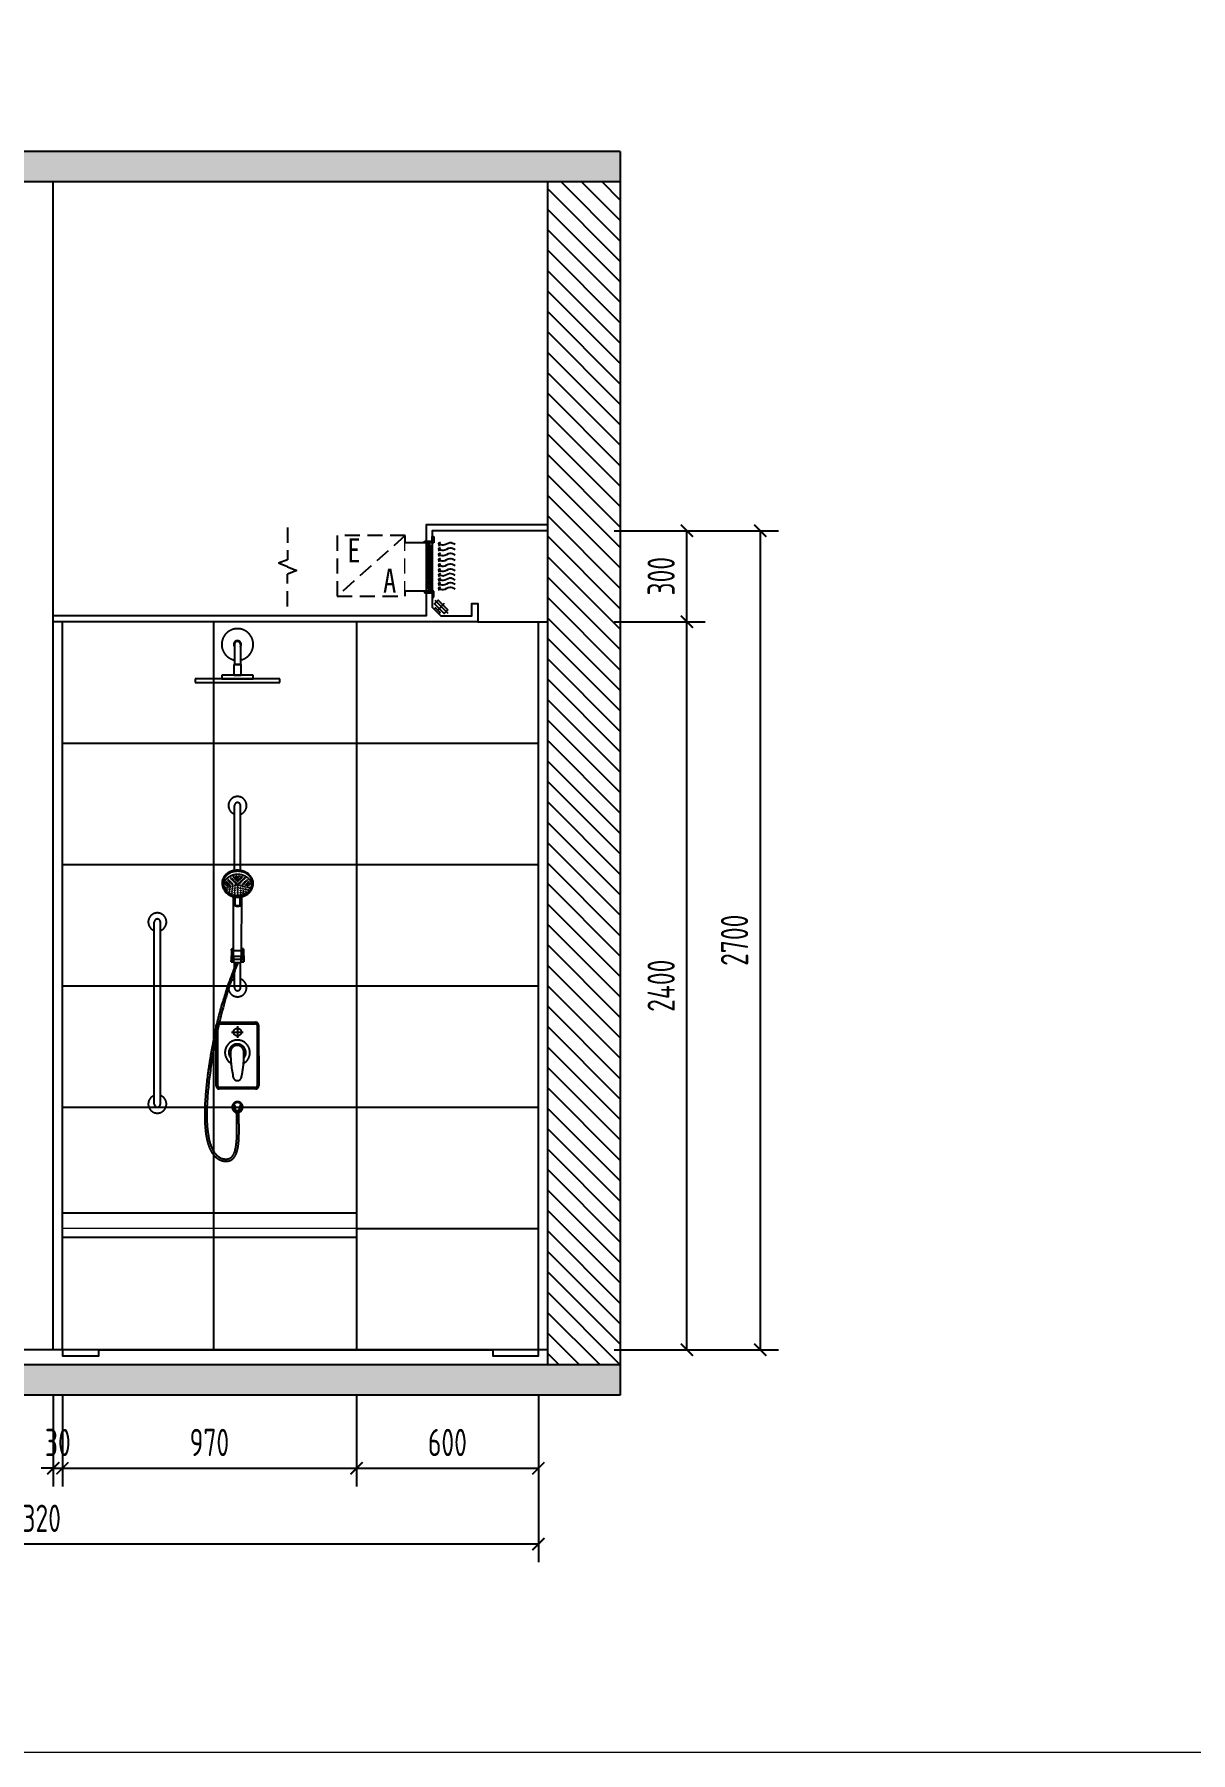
# Model space of a CAD drawing. Header units: millimetres. Extents: x 84706 to 155398, y -6776 to 36429.
# Drawn here: x 132678 to 136492, y 15071 to 20736 of the extents above; entities that cross this region are included whole.
import ezdxf

# ---------------------------------------------------------------- set-up
doc = ezdxf.new("R2010")
doc.units = ezdxf.units.MM
doc.set_wipeout_variables(frame=1)
doc.linetypes.add('DASH', pattern=[8.89, 6.35, -2.54])
doc.linetypes.add('DASHED2', pattern=[0.375, 0.25, -0.125])
doc.layers.get('Defpoints').update_dxf_attribs({"color": 250})
for name, color, linetype in [('DOOR', 60, 'Continuous'), ('DT', 2, 'Continuous'), ('EE1-【立面造型线（近看）】Elevation modelling line', 144, 'Continuous'), ('EE5-【立面楼板、墙体】Eloorslab_wall', 150, 'Continuous'), ('EE7-【立面填充】Hatch', 250, 'Continuous'), ('EE8-【立面完成线】Finish', 20, 'Continuous'), ('EL', 3, 'Continuous'), ('EL-立面造型', 30, 'Continuous'), ('FUR', 8, 'Continuous')]:
    doc.layers.add(name, color=color, linetype=linetype)
doc.layers.add('FC-Material【地坪分割线】', color=138, linetype='Continuous', lineweight=0)
doc.layers.add('RC-Modelling【天花造型】', color=30, linetype='Continuous', lineweight=0)
doc.styles.add('MT-DIM', font='ARCHS.SHX', dxfattribs={"width": 0.8})
doc.styles.add('XZC', font='SIMPLEX.SHX', dxfattribs={"width": 0.7, "bigfont": 'hztxt.shx'})
doc.styles.add('尺寸标注', font='ARCHS.SHX', dxfattribs={"width": 0.8})
doc.linetypes.add('LED_LINE', pattern='A,12.7,-5.08,["LED",XZC,S=2.54,R=0,X=-2.54,Y=-1.27],-6.35', length=24.13)
doc.dimstyles.new('海龙1：25', dxfattribs={"dimscale": 25, "dimtxt": 2.25, "dimasz": 1, "dimexe": 1.5, "dimexo": 1, "dimgap": 1, "dimtad": 1, "dimdec": 0, "dimrnd": 5, "dimdsep": 46, "dimtxsty": '尺寸标注', "dimblk": 'ARCHTICK', "dimblk1": 'ARCHTICK', "dimblk2": 'ARCHTICK', "dimcen": 1, "dimclrd": 44, "dimclre": 44, "dimclrt": 2, "dimadec": 0, "dimazin": 0, "dimtfac": 1, "dimtdec": 0, "dimtix": 1, "dimtmove": 2, "dimatfit": 3, "dimldrblk": 'hl_arrow2', "dimfxl": 0, "dimarcsym": 0})

# ---------------------------------------------------------------- blocks, each defined once
blk = doc.blocks.new('xzcsfdfg')
at = {"layer": 'EL-立面造型', "color": 1, "linetype": 'DASH', "ltscale": 150}
for p, q in [((106578, -22149.2, 0), (106578, -22215.2, 0)), ((106598, -22149.2, 0), (106598, -22215.2, 0)), ((106578, -22215.2, 0), (106598, -22215.2, 0)), ((106574.8, -23159.5, 0), (106575.3, -22980.7, 0)), ((106579.3, -22981.5, 0), (106579.3, -23010.4, 0)), ((106580.6, -23010, 0), (106580.6, -22981.7, 0)), ((106596.5, -23010, 0), (106596.5, -22981.7, 0)), ((106597.8, -22981.5, 0), (106597.8, -23010.4, 0)), ((106601.7, -23159.5, 0), (106602.1, -22980.7, 0)), ((106579.3, -23010.4, 0), (106580.6, -23010, 0)), ((106580.6, -23010, 0), (106596.5, -23010, 0)), ((106596.5, -23010, 0), (106597.8, -23010.4, 0)), ((106568.2, -23153.4, 0), (106566.9, -23195.1, 0)), ((106602.4, -23159.5, 0), (106574.1, -23159.5, 0)), ((106574.8, -23195.1, 0), (106574.8, -23156.5, 0)), ((106576.3, -23198.3, 0), (106574.8, -23159.5, 0)), ((106600.1, -23198.3, 0), (106601.7, -23159.5, 0)), ((106601.7, -23195.1, 0), (106601.7, -23153.4, 0)), ((106608.2, -23153.4, 0), (106609.5, -23195.1, 0)), ((106601.7, -23177.3, 0), (106574.8, -23177.3, 0)), ((106600.7, -23187.8, 0), (106574.8, -23187.8, 0)), ((106574.8, -23195.1, 0), (106576.2, -23194.4, 0)), ((106600.1, -23198.3, 0), (106576.3, -23198.3, 0)), ((106601.7, -23195.1, 0), (106600.3, -23194.4, 0)), ((106568.6, -23427.1, 0), (106606.9, -23427.1, 0)), ((106587.8, -23407.9, 0), (106587.8, -23446.3, 0)), ((106583.2, -23695.6, 0), (106583.2, -23685.5, 0)), ((106583.2, -23695.6, 0), (106583.2, -23685.5, 0)), ((106583.2, -23685.5, 0), (106592.7, -23685.5, 0)), ((106583.2, -23687, 0), (106592.7, -23687, 0)), ((106583.2, -23689.7, 0), (106592.7, -23689.7, 0)), ((106583.2, -23694.1, 0), (106592.7, -23694.1, 0)), ((106583.2, -23695.6, 0), (106592.7, -23695.6, 0)), ((106592.7, -23695.6, 0), (106592.7, -23685.5, 0))]:
    blk.add_line(p, q, dxfattribs=at)
at = {"layer": 'EL-立面造型', "color": 136, "linetype": 'DASH', "ltscale": 150}
for p, q in [((106578.2, -22894.4, 0), (106578.2, -22680.5, 0)), ((106598.2, -22894.5, 0), (106598.2, -22680.5, 0)), ((106578.2, -23280.5, 0), (106578.2, -23198.3, 0)), ((106598.2, -23280.5, 0), (106598.2, -23198.3, 0))]:
    blk.add_line(p, q, dxfattribs=at)
at = {"layer": 'EL-立面造型', "color": 1, "linetype": 'DASH', "ltscale": 150, "elevation": 0}
for points in [[(106536, -22250.2), (106536, -22262.2), (106640, -22262.2), (106640, -22250.2)], [(106575.5, -22215.2), (106575.5, -22250.2), (106600.5, -22250.2), (106600.5, -22215.2)], [(106448, -22274.2), (106728, -22274.2), (106728, -22262.2), (106448, -22262.2)]]:
    blk.add_lwpolyline(points, close=True, dxfattribs=at)
for points in [[(106597.8, -23010.4, -0.149266), (106579.3, -23010.4, -1.010426)], [(106568.2, -23153.4, -0.114362), (106566.9, -23195.1, 2.977168)], [(106568.2, -23153.4, -0.206669), (106574.8, -23153.4, -4.64673)], [(106568.2, -23153.4, 0.30465), (106574.8, -23153.4, -2.707336)], [(106574.8, -23156.5, 0.082703), (106574.8, -23195.1, 0.112458)], [(106608.2, -23153.4, 0.211403), (106601.7, -23153.4, 4.64673)], [(106608.2, -23153.4, -0.311627), (106601.7, -23153.4, 2.707336)], [(106601.7, -23156.5, -0.088931), (106601.7, -23192, -0.112458)], [(106608.2, -23153.4, 0.114358), (106609.5, -23195.1, -2.977168)], [(106566.9, -23195.1, 0.173805), (106574.8, -23195.1, 4.64673)], [(106609.5, -23195.1, -0.176042), (106601.7, -23195.1, -4.64673)], [(106565.1, -23492.9, 0.05159), (106574.3, -23576.9, 1)], [(106609, -23492.9, -0.064853), (106600.9, -23576.9, -1)], [(106600.9, -23576.9, -0.771621), (106574.3, -23576.9, 71.720827)], [(106578, -23665.8, -0.05923), (106580.4, -23672, -0.075583)], [(106597.9, -23665.8, 0.05923), (106595.5, -23672, 0.075583)]]:
    blk.add_lwpolyline(points, format="xyb", dxfattribs=at)
for points in [[(106527.9, -23394.6), (106647.9, -23394.6, -0.414214), (106657.9, -23404.6), (106658, -23604.6, -0.414214), (106648, -23614.6), (106528, -23614.6, -0.414214), (106518, -23604.6), (106517.9, -23404.6, -0.414214)], [(106527.9, -23399.6), (106647.9, -23399.6, -0.414214), (106652.9, -23404.6), (106653, -23604.6, -0.414214), (106648, -23609.6), (106528, -23609.6, -0.414214), (106523, -23604.6), (106522.9, -23404.6, -0.414214)]]:
    blk.add_lwpolyline(points, format="xyb", close=True, dxfattribs=at)
for points in [[(106583.2, -23685.5), (106581.9, -23683.6), (106580.4, -23672)], [(106592.7, -23685.5), (106594, -23683.6), (106595.5, -23672)]]:
    blk.add_lwpolyline(points, dxfattribs=at)
at = {"layer": 'EL-立面造型', "color": 1, "linetype": 'DASH', "ltscale": 150}
blk.add_circle((106587.8, -23427.1, 0), 12.8, dxfattribs=at)
for centre, radius, start, end in [((106588, -22149.2, 0), 52, 281.0875, 258.9125), ((106588, -22149.2, 0), 12.5, 323.1301, 216.8699), ((106588, -22149.2, 0), 10, 0, 180), ((106587.9, -23494.6, 0), 41.2, 299.2842, 239.5192), ((106587.5, -23494.6, 0), 28.3, 319.7265, 219.8727), ((106587.1, -23492.9, 0), 21.9, 0, 180.8171), ((106588, -23674.2, 0), 17.7, 285.552, 254.448), ((106588, -23674.2, 0), 14.8, 42.9425, 251.2569), ((106588, -23674.2, 0), 14.8, 288.7431, 42.9425)]:
    blk.add_arc(centre, radius, start, end, dxfattribs=at)
at = {"layer": 'EL-立面造型', "color": 136, "linetype": 'DASH', "ltscale": 150}
for centre, radius, start, end in [((106588.2, -22680.5, 0), 30, 289.4712, 250.5288), ((106588.2, -22680.5, 0), 10, 0, 180), ((106588.2, -23280.5, 0), 30, 109.4712, 70.5288), ((106588.2, -23280.5, 0), 10, 180, 0)]:
    blk.add_arc(centre, radius, start, end, dxfattribs=at)
at = {"layer": 'EL-立面造型', "color": 1, "linetype": 'DASH', "ltscale": 150}
for centre, major_axis, ratio, start_param, end_param in [((106588.6, -22935.9, 0), (-51.5, 2.3), 0.81893, 2.937551, 6.566959), ((106588.7, -22939.6, 0), (-50.5, 0), 0.843609, 2.203369, 7.221709), ((106593.1, -22914.2, 0), (-1.62, 0), 0.71238, 1.570796326803561, 7.853981633983147), ((106593.1, -22937.6, 0), (-1.62, 0), 0.71238, 1.570796326829198, 7.853981634008784), ((106593.2, -22924.9, 0), (1.62, 0), 0.71238, 4.712389, 10.995574), ((106597.6, -22933, 0), (-1.62, 0), 0.71238, 1.570796326830114, 7.8539816340097), ((106597.8, -22920.3, 0), (1.62, 0), 0.71238, 4.712389, 10.995574), ((106602.2, -22928.5, 0), (-1.62, 0), 0.71238, 1.570796326804478, 7.853981633984064), ((106602.3, -22915.8, 0), (1.62, 0), 0.71238, 4.712389, 10.995574), ((106606.3, -22939.4, 0), (-1.62, 0), 0.71238, 1.570796326803561, 7.853981633983147), ((106606.7, -22923.9, 0), (-1.62, 0), 0.71238, 1.570796326803561, 7.853981633983147), ((106610.9, -22934.9, 0), (-1.62, 0), 0.71238, 1.570796326803561, 7.853981633983147), ((106611.3, -22919.4, 0), (-1.62, 0), 0.71238, 1.570796326804478, 7.853981633984064), ((106615.4, -22930.3, 0), (-1.62, 0), 0.71238, 1.570796326803561, 7.853981633983147), ((106616.1, -22942, 0), (1.62, 0), 0.71238, 4.712389, 10.995574), ((106620, -22925.8, 0), (-1.62, 0), 0.71238, 1.570796326803561, 7.853981633983147), ((106620.6, -22937.4, 0), (1.62, 0), 0.71238, 4.712389, 10.995574), ((106625.2, -22932.9, 0), (1.62, 0), 0.71238, 4.712389, 10.995574), ((106628.1, -22939.5, 0), (1.62, 0), 0.71238, 4.712389, 10.995574), ((106588.7, -22939.6, 0), (50.5, 0), 0.843609, 4.080116, 5.344962), ((106597.3, -22952.2, 0), (1.62, 0), 0.71238, 4.712389, 10.995574), ((106597.3, -22944, 0), (1.62, 0), 0.71238, 4.712389, 10.995574), ((106598.9, -22971.9, 0), (1.62, 0), 0.71238, 4.712389, 10.995574), ((106599, -22966.9, 0), (1.62, 0), 0.71238, 4.712389, 10.995574), ((106599.1, -22960.6, 0), (1.62, 0), 0.71238, 4.712389, 10.995574), ((106605.3, -22946, 0), (-1.62, 0), 0.71238, 1.570796326830114, 7.8539816340097), ((106606, -22954.3, 0), (1.62, 0), 0.71238, 4.712389, 10.995574), ((106607.9, -22962.7, 0), (1.62, 0), 0.71238, 4.712389, 10.995574), ((106607.8, -22969.1, 0), (1.62, 0), 0.71238, 4.712389, 10.995574), ((106612.9, -22947.8, 0), (-1.62, 0), 0.71238, 1.570796326829198, 7.853981634008784), ((106614.8, -22956.4, 0), (-1.62, 0), 0.71238, 1.570796326829198, 7.853981634008784), ((106616.6, -22964.9, 0), (-1.62, 0), 0.71238, 1.570796326829198, 7.853981634008784), ((106620.5, -22949.7, 0), (1.62, 0), 0.71238, 4.712389, 10.995574), ((106622.8, -22943.9, 0), (1.62, 0), 0.71238, 4.712389, 10.995574), ((106623.5, -22958.6, 0), (-1.62, 0), 0.71238, 1.570796326830114, 7.8539816340097), ((106628.1, -22951.6, 0), (1.62, 0), 0.71238, 4.712389, 10.995574)]:
    blk.add_ellipse(centre, major_axis=major_axis, ratio=ratio, start_param=start_param, end_param=end_param, dxfattribs=at)
blk.add_ellipse((106588.7, -22942.6, 0), major_axis=(45.2, 0), ratio=0.799932, dxfattribs=at)
at = {"layer": 'EL-立面造型', "color": 1, "linetype": 'DASH', "ltscale": 150, "extrusion": (0, 0, -1)}
for centre, major_axis, ratio, start_param, end_param in [((106549.2, -22939.5, 0), (-1.62, 0), 0.71238, 4.712389, 10.995574), ((106552.2, -22932.9, 0), (-1.62, 0), 0.71238, 4.712389, 10.995574), ((106556.8, -22937.4, 0), (-1.62, 0), 0.71238, 4.712389, 10.995574), ((106557.4, -22925.8, 0), (1.62, 0), 0.71238, 1.570796326803561, 7.853981633983147), ((106561.3, -22942, 0), (-1.62, 0), 0.71238, 4.712389, 10.995574), ((106562, -22930.3, 0), (1.62, 0), 0.71238, 1.570796326803561, 7.853981633983147), ((106566.1, -22919.4, 0), (1.62, 0), 0.71238, 1.570796326804478, 7.853981633984064), ((106566.5, -22934.9, 0), (1.62, 0), 0.71238, 1.570796326803561, 7.853981633983147), ((106570.7, -22923.9, 0), (1.62, 0), 0.71238, 1.570796326803561, 7.853981633983147), ((106571.1, -22939.4, 0), (1.62, 0), 0.71238, 1.570796326803561, 7.853981633983147), ((106575.1, -22915.8, 0), (-1.62, 0), 0.71238, 4.712389, 10.995574), ((106575.2, -22928.5, 0), (1.62, 0), 0.71238, 1.570796326804478, 7.853981633984064), ((106579.6, -22920.3, 0), (-1.62, 0), 0.71238, 4.712389, 10.995574), ((106579.8, -22933, 0), (1.62, 0), 0.71238, 1.570796326830114, 7.8539816340097), ((106584.2, -22924.9, 0), (-1.62, 0), 0.71238, 4.712389, 10.995574), ((106584.3, -22914.2, 0), (1.62, 0), 0.71238, 1.570796326803561, 7.853981633983147), ((106584.3, -22937.6, 0), (1.62, 0), 0.71238, 1.570796326829198, 7.853981634008784), ((106588.7, -22941.9, 0), (2.41, 0), 0.75793, 3.141593, 9.424778), ((106588.7, -22929.4, 0), (-1.62, 0), 0.71238, 4.712389, 10.995574), ((106588.8, -22918.7, 0), (1.62, 0), 0.71238, 1.570796326803561, 7.853981633983147), ((106549.3, -22951.6, 0), (-1.62, 0), 0.71238, 4.712389, 10.995574), ((106553.9, -22958.6, 0), (1.62, 0), 0.71238, 1.570796326830114, 7.8539816340097), ((106554.6, -22943.9, 0), (-1.62, 0), 0.71238, 4.712389, 10.995574), ((106556.9, -22949.7, 0), (-1.62, 0), 0.71238, 4.712389, 10.995574), ((106560.8, -22964.9, 0), (1.62, 0), 0.71238, 1.570796326829198, 7.853981634008784), ((106562.6, -22956.4, 0), (1.62, 0), 0.71238, 1.570796326829198, 7.853981634008784), ((106564.5, -22947.8, 0), (1.62, 0), 0.71238, 1.570796326829198, 7.853981634008784), ((106569.5, -22962.7, 0), (-1.62, 0), 0.71238, 4.712389, 10.995574), ((106569.6, -22969.1, 0), (-1.62, 0), 0.71238, 4.712389, 10.995574), ((106571.4, -22954.3, 0), (-1.62, 0), 0.71238, 4.712389, 10.995574), ((106572.1, -22946, 0), (1.62, 0), 0.71238, 1.570796326830114, 7.8539816340097), ((106578.3, -22960.6, 0), (-1.62, 0), 0.71238, 4.712389, 10.995574), ((106578.4, -22966.9, 0), (-1.62, 0), 0.71238, 4.712389, 10.995574), ((106578.5, -22971.9, 0), (-1.62, 0), 0.71238, 4.712389, 10.995574), ((106580.1, -22944, 0), (-1.62, 0), 0.71238, 4.712389, 10.995574), ((106580.1, -22952.2, 0), (-1.62, 0), 0.71238, 4.712389, 10.995574), ((106588.7, -22949.8, 0), (1.62, 0), 0.71238, 1.570796326803561, 7.853981633983147), ((106588.7, -22955.8, 0), (-1.62, 0), 0.71238, 4.712389, 10.995574), ((106588.7, -22961.8, 0), (-1.62, 0), 0.71238, 4.712389, 10.995574), ((106588.7, -22967.8, 0), (1.62, 0), 0.71238, 1.570796326803561, 7.853981633983147), ((106588.7, -22973.8, 0), (-1.62, 0), 0.71238, 4.712389, 10.995574)]:
    blk.add_ellipse(centre, major_axis=major_axis, ratio=ratio, start_param=start_param, end_param=end_param, dxfattribs=at)
at = {"layer": 'EL-立面造型', "color": 1, "linetype": 'DASH', "ltscale": 150}
for points, knots in [([(106590, -23198.3, 0), (106556.9, -23277.2, 0), (106491.3, -23518.9, 0), (106468.7, -23833.2, 0), (106592, -23857.9, 0), (106586.2, -23764.5, 0), (106585.7, -23695.6, 0)], [173.66826, 173.66826, 173.66826, 173.66826, 314.463112, 517.467326, 585.023284, 715.877276, 715.877276, 715.877276, 715.877276]), ([(106583, -23198.3, 0), (106579.8, -23212.8, 0), (106570.2, -23232.7, 0), (106562.7, -23256.5, 0), (106556.3, -23269.7, 0), (106547.9, -23299.9, 0), (106543.4, -23314, 0), (106528, -23361.1, 0), (106520.3, -23396.3, 0), (106510.3, -23445.3, 0), (106507.8, -23458.2, 0), (106502.4, -23486.6, 0), (106499.6, -23502.2, 0), (106494.6, -23533.3, 0), (106492.3, -23548.8, 0), (106486.1, -23594.9, 0), (106483, -23624.9, 0), (106480, -23675.6, 0), (106479.6, -23696.9, 0), (106480.6, -23732.3, 0), (106481.7, -23746.9, 0), (106485.1, -23771.4, 0), (106487.1, -23781.6, 0), (106491.8, -23798.8, 0), (106494.3, -23806, 0), (106499.7, -23817.9, 0), (106502.5, -23822.9, 0), (106507.2, -23829.6, 0), (106508.8, -23831.7, 0), (106512.1, -23835.3, 0), (106513.6, -23836.9, 0), (106516.7, -23839.7, 0), (106518.3, -23841.1, 0), (106523.3, -23844.7, 0), (106526.7, -23846.8, 0), (106534.5, -23850.3, 0), (106538.8, -23851.6, 0), (106547.3, -23852.9, 0), (106551.6, -23853, 0), (106558.7, -23851.9, 0), (106561.6, -23851.1, 0), (106565.6, -23849.4, 0), (106566.8, -23848.8, 0), (106569.2, -23847.4, 0), (106570.2, -23846.6, 0), (106572.3, -23845, 0), (106573.2, -23844.2, 0), (106576, -23841.4, 0), (106577.7, -23839.4, 0), (106580.7, -23834.9, 0), (106582, -23832.5, 0), (106584.3, -23827.4, 0), (106585.3, -23824.7, 0), (106587.9, -23816.5, 0), (106589.2, -23810.6, 0), (106591.1, -23798, 0), (106591.8, -23791.2, 0), (106592.7, -23777, 0), (106593, -23769.6, 0), (106593.2, -23754.1, 0), (106593.2, -23746, 0), (106593, -23725.3, 0), (106592.8, -23712.3, 0), (106592.7, -23695.6, 0)], [173.649036, 173.649036, 173.649036, 173.649036, 195.203213, 195.203213, 219.30207, 219.30207, 243.400926, 243.400926, 293.817977, 293.817977, 311.597539, 311.597539, 332.803195, 332.803195, 354.008851, 354.008851, 396.420163, 396.420163, 429.65722, 429.65722, 455.801539, 455.801539, 477.072919, 477.072919, 494.697614, 494.697614, 509.227468, 509.227468, 516.54696, 516.54696, 522.58794, 522.58794, 528.62892, 528.62892, 540.71088, 540.71088, 555.021714, 555.021714, 569.332547, 569.332547, 579.553316, 579.553316, 584.386196, 584.386196, 588.828433, 588.828433, 593.27067, 593.27067, 602.356651, 602.356651, 611.442631, 611.442631, 620.528612, 620.528612, 637.783365, 637.783365, 655.038117, 655.038117, 672.29287, 672.29287, 689.547623, 689.547623, 715.877276, 715.877276, 715.877276, 715.877276])]:
    blk.add_open_spline(points, degree=3, knots=knots, dxfattribs=at)
at = {"layer": 'FUR', "color": 1, "linetype": 'DASH', "ltscale": 150}
for p, q in [((106313.7, -23664.2, 0), (106313.7, -23064.2, 0)), ((106333.7, -23664.2, 0), (106333.7, -23064.2, 0))]:
    blk.add_line(p, q, dxfattribs=at)
for centre, radius, start, end in [((106323.7, -23064.2, 0), 30, 289.4712, 250.5288), ((106323.7, -23064.2, 0), 10, 0, 180), ((106323.7, -23664.2, 0), 30, 109.4712, 70.5288), ((106323.7, -23664.2, 0), 10, 180, 0)]:
    blk.add_arc(centre, radius, start, end, dxfattribs=at)
blk = doc.blocks.new('*U854')
at = {"layer": 'EE7-【立面填充】Hatch'}
h = blk.add_hatch(dxfattribs=at)
h.set_pattern_fill('YPSGT-钢筋混凝土', color=256, scale=200, pattern_type=2)
h.set_pattern_definition([(45, (60205.6, -63.16), (-28.284271, 28.284271), []), (50, (60205.6, -63.16), (143.45204, -12.55044), [15, -165]), (355, (60205.6, -63.16), (-27.75027, 150.43842), [12, -132]), (100.4514, (60217.55, -64.2), (115.70187, 137.8879), [12.74804, -140.22842]), (46.1842, (60205.6, -23.16), (213.44822, -33.1038), [22.5, -247.5]), (96.6356, (60223.39, -25.92), (186.93254, 194.82358), [19.12206, -210.3426]), (351.1842, (60205.6, -23.16), (186.9324, 194.82373), [18, -198]), (21, (60225.6, -33.16), (119.38141, -80.52379), [15, -165]), (326, (60225.6, -33.16), (48.66306, 145.03), [12, -132]), (71.4514, (60235.55, -39.87), (168.04452, 64.5061), [12.74804, -140.22842]), (37.5, (60205.6, -63.16), (2.431971, 66.57877), [0, -130.4, 0, -134, 0, -132.5]), (7.5, (60205.6, -63.16), (52.613907, 78.882342), [0, -76.4, 0, -127.4, 0, -50.5]), (327.5, (60161, -63.16), (106.764487, -4.510974), [0, -50, 0, -156, 0, -207]), (317.5, (60141, -63.16), (116.637234, 20.020996), [0, -65, 0, -103.6, 0, -147])])
h.paths.add_polyline_path([(152612.9, -86529), (148782.9, -86529), (148782.9, -86629), (152612.9, -86629)])
h.paths.add_polyline_path([(152612.9, -82629), (152612.9, -82529), (148782.9, -82529), (148782.9, -82629)])
h = blk.add_hatch(dxfattribs=at)
h.set_pattern_fill('ANSI31', color=256, scale=15)
h.set_pattern_definition([(45, (153763.074, -85647.61), (-33.67596, 33.67596), [])])
h.paths.add_polyline_path([(152612.9, -86529), (152612.9, -82629), (152372.9, -82629), (152372.9, -86529)])
h.paths.add_polyline_path([(148782.9, -86529), (149022.9, -86529), (149022.9, -82629), (148782.9, -82629)])
at = {"layer": 'EE5-【立面楼板、墙体】Eloorslab_wall'}
for p, q in [((148782.9, -82529), (148782.9, -86629)), ((148782.9, -82529), (152612.9, -82529)), ((152612.9, -82529), (152612.9, -82629)), ((148782.9, -82629), (152612.9, -82629)), ((149022.9, -82629), (149022.9, -86529)), ((152372.9, -82629), (152372.9, -86529)), ((152612.9, -82629), (152612.9, -86529)), ((148782.9, -86529), (152612.9, -86529)), ((152612.9, -86529), (152612.9, -86629)), ((148782.9, -86629), (152612.9, -86629))]:
    blk.add_line(p, q, dxfattribs=at)
at = {"layer": 'EE8-【立面完成线】Finish'}
blk.add_line((149022.9, -86479), (152372.9, -86479), dxfattribs=at)
blk = doc.blocks.new('A$C0F9871BB')
at = {"layer": 'DT', "color": 1}
for p, q in [((7.1, 0), (7.1, 27)), ((14.2, 13.5), (0, 13.5))]:
    blk.add_line(p, q, dxfattribs=at)
for points in [[(3.3, 23.4), (10.9, 23.4), (10.9, 3.7), (3.3, 3.7)], [(14.2, 18.4), (16.8, 18.4), (16.8, 8.7), (14.2, 8.7)]]:
    blk.add_lwpolyline(points, close=True, dxfattribs=at)
blk = doc.blocks.new('_ArchTick')
at = {"color": 2, "linetype": 'ByBlock', "const_width": 0.15}
blk.add_lwpolyline([(-0.5, -0.5), (0.5, 0.5)], dxfattribs=at)
blk = doc.blocks.new('*D930')
at = {"layer": 'Defpoints', "color": 0, "transparency": 16777216}
for p in [(132740.7, 16399.5), (132770.7, 16399.5), (132770.7, 16008.9)]:
    blk.add_point(p, dxfattribs=at)
at = {"layer": 'EE1-【立面造型线（近看）】Elevation modelling line', "color": 44, "lineweight": -2, "transparency": 16777216}
for p, q in [((132740.7, 16248.9), (132740.7, 15948.9)), ((132770.7, 16248.9), (132770.7, 15948.9)), ((132740.7, 16008.9), (132700.7, 16008.9)), ((132740.7, 16008.9), (132770.7, 16008.9)), ((132770.7, 16008.9), (132810.7, 16008.9))]:
    blk.add_line(p, q, dxfattribs=at)
at = {"layer": 'EE1-【立面造型线（近看）】Elevation modelling line', "color": 44, "lineweight": -2, "transparency": 16777216, "xscale": 40, "yscale": 40, "zscale": 40}
blk.add_blockref('_ArchTick', (132740.7, 16008.9), dxfattribs=at)
at = {"layer": 'EE1-【立面造型线（近看）】Elevation modelling line', "color": 44, "lineweight": -2, "transparency": 16777216, "xscale": 40, "yscale": 40, "zscale": 40, "rotation": 180}
blk.add_blockref('_ArchTick', (132770.7, 16008.9), dxfattribs=at)
at = {"layer": 'EE1-【立面造型线（近看）】Elevation modelling line', "color": 2, "transparency": 16777216, "insert": (132755.7, 16093.9), "char_height": 90, "attachment_point": 5, "style": '尺寸标注'}
blk.add_mtext('30', dxfattribs=at)
blk = doc.blocks.new('hl_arrow2')
at = {"color": 2}
blk.add_line((-0.22, 0), (-1, 0), dxfattribs=at)
blk.add_lwpolyline([(-0.22, 0), (-0.86, -0.69), (-0.65, -0.86), (0, 0), (-0.65, 0.86), (-0.86, 0.69)], close=True, dxfattribs=at)
for points in [[(-0.86, 0.69), (-0.65, 0.86), (-0.22, 0), (0, 0)], [(-0.86, -0.69), (-0.65, -0.86), (-0.22, 0), (0, 0)]]:
    blk.add_solid(points, dxfattribs=at)
blk = doc.blocks.new('*D931')
at = {"layer": 'Defpoints', "color": 0, "transparency": 16777216}
for p in [(132770.7, 16399.5), (133740.7, 16399.5), (133740.7, 16008.9)]:
    blk.add_point(p, dxfattribs=at)
at = {"layer": 'EE1-【立面造型线（近看）】Elevation modelling line', "color": 44, "lineweight": -2, "transparency": 16777216}
for p, q in [((132770.7, 16248.9), (132770.7, 15948.9)), ((133740.7, 16248.9), (133740.7, 15948.9)), ((132770.7, 16008.9), (133740.7, 16008.9))]:
    blk.add_line(p, q, dxfattribs=at)
at = {"layer": 'EE1-【立面造型线（近看）】Elevation modelling line', "color": 44, "lineweight": -2, "transparency": 16777216, "xscale": 40, "yscale": 40, "zscale": 40, "rotation": 180}
blk.add_blockref('_ArchTick', (132770.7, 16008.9), dxfattribs=at)
at = {"layer": 'EE1-【立面造型线（近看）】Elevation modelling line', "color": 44, "lineweight": -2, "transparency": 16777216, "xscale": 40, "yscale": 40, "zscale": 40}
blk.add_blockref('_ArchTick', (133740.7, 16008.9), dxfattribs=at)
at = {"layer": 'EE1-【立面造型线（近看）】Elevation modelling line', "color": 2, "transparency": 16777216, "insert": (133255.7, 16093.9), "char_height": 90, "attachment_point": 5, "style": '尺寸标注'}
blk.add_mtext('970', dxfattribs=at)
blk = doc.blocks.new('*D932')
at = {"layer": 'Defpoints', "color": 0, "transparency": 16777216}
for p in [(133740.7, 16399.5), (134340.7, 16399.5), (134340.7, 16008.9)]:
    blk.add_point(p, dxfattribs=at)
at = {"layer": 'EE1-【立面造型线（近看）】Elevation modelling line', "color": 44, "lineweight": -2, "transparency": 16777216}
for p, q in [((133740.7, 16248.9), (133740.7, 15948.9)), ((134340.7, 16248.9), (134340.7, 15948.9)), ((133740.7, 16008.9), (134340.7, 16008.9))]:
    blk.add_line(p, q, dxfattribs=at)
at = {"layer": 'EE1-【立面造型线（近看）】Elevation modelling line', "color": 44, "lineweight": -2, "transparency": 16777216, "xscale": 40, "yscale": 40, "zscale": 40, "rotation": 180}
blk.add_blockref('_ArchTick', (133740.7, 16008.9), dxfattribs=at)
at = {"layer": 'EE1-【立面造型线（近看）】Elevation modelling line', "color": 44, "lineweight": -2, "transparency": 16777216, "xscale": 40, "yscale": 40, "zscale": 40}
blk.add_blockref('_ArchTick', (134340.7, 16008.9), dxfattribs=at)
at = {"layer": 'EE1-【立面造型线（近看）】Elevation modelling line', "color": 2, "transparency": 16777216, "insert": (134040.7, 16093.9), "char_height": 90, "attachment_point": 5, "style": '尺寸标注'}
blk.add_mtext('600', dxfattribs=at)
blk = doc.blocks.new('*D941')
at = {"layer": 'Defpoints', "color": 0, "transparency": 16777216}
for p in [(131020.7, 16399.5), (134340.7, 16399.5), (131020.7, 15758.9)]:
    blk.add_point(p, dxfattribs=at)
at = {"layer": 'EE1-【立面造型线（近看）】Elevation modelling line', "color": 44, "lineweight": -2, "transparency": 16777216}
for p, q in [((131020.7, 15998.9), (131020.7, 15698.9)), ((134340.7, 15998.9), (134340.7, 15698.9)), ((134340.7, 15758.9), (131020.7, 15758.9))]:
    blk.add_line(p, q, dxfattribs=at)
at = {"layer": 'EE1-【立面造型线（近看）】Elevation modelling line', "color": 44, "lineweight": -2, "transparency": 16777216, "xscale": 40, "yscale": 40, "zscale": 40, "rotation": 180}
blk.add_blockref('_ArchTick', (131020.7, 15758.9), dxfattribs=at)
at = {"layer": 'EE1-【立面造型线（近看）】Elevation modelling line', "color": 44, "lineweight": -2, "transparency": 16777216, "xscale": 40, "yscale": 40, "zscale": 40}
blk.add_blockref('_ArchTick', (134340.7, 15758.9), dxfattribs=at)
at = {"layer": 'EE1-【立面造型线（近看）】Elevation modelling line', "color": 2, "transparency": 16777216, "insert": (132680.7, 15843.9), "char_height": 90, "attachment_point": 5, "style": '尺寸标注'}
blk.add_mtext('3320', dxfattribs=at)
blk = doc.blocks.new('*D949')
at = {"layer": 'Defpoints', "color": 0, "transparency": 16777216}
for p in [(134370.7, 18799.5), (134830.7, 18799.5), (134340.7, 16399.5)]:
    blk.add_point(p, dxfattribs=at)
at = {"layer": 'EE1-【立面造型线（近看）】Elevation modelling line', "color": 44, "lineweight": -2, "transparency": 16777216}
for p, q in [((134590.7, 18799.5), (134890.7, 18799.5)), ((134830.7, 16399.5), (134830.7, 18799.5)), ((134590.7, 16399.5), (134890.7, 16399.5))]:
    blk.add_line(p, q, dxfattribs=at)
at = {"layer": 'EE1-【立面造型线（近看）】Elevation modelling line', "color": 44, "lineweight": -2, "transparency": 16777216, "xscale": 40, "yscale": 40, "zscale": 40}
for p, rotation in [((134830.7, 18799.5), 90), ((134830.7, 16399.5), 270)]:
    blk.add_blockref('_ArchTick', p, dxfattribs=dict(at, rotation=rotation))
at = {"layer": 'EE1-【立面造型线（近看）】Elevation modelling line', "color": 2, "transparency": 16777216, "insert": (134745.7, 17599.5), "char_height": 90, "attachment_point": 5, "rotation": 90, "style": '尺寸标注'}
blk.add_mtext('2400', dxfattribs=at)
blk = doc.blocks.new('*D950')
at = {"layer": 'Defpoints', "color": 0, "transparency": 16777216}
for p in [(134370.7, 19099.5), (134830.7, 19099.5), (134370.7, 18799.5)]:
    blk.add_point(p, dxfattribs=at)
at = {"layer": 'EE1-【立面造型线（近看）】Elevation modelling line', "color": 44, "lineweight": -2, "transparency": 16777216}
for p, q in [((134590.7, 19099.5), (134890.7, 19099.5)), ((134830.7, 18799.5), (134830.7, 19099.5)), ((134590.7, 18799.5), (134890.7, 18799.5))]:
    blk.add_line(p, q, dxfattribs=at)
at = {"layer": 'EE1-【立面造型线（近看）】Elevation modelling line', "color": 44, "lineweight": -2, "transparency": 16777216, "xscale": 40, "yscale": 40, "zscale": 40}
for p, rotation in [((134830.7, 19099.5), 90), ((134830.7, 18799.5), 270)]:
    blk.add_blockref('_ArchTick', p, dxfattribs=dict(at, rotation=rotation))
at = {"layer": 'EE1-【立面造型线（近看）】Elevation modelling line', "color": 2, "transparency": 16777216, "insert": (134745.7, 18949.5), "char_height": 90, "attachment_point": 5, "rotation": 90, "style": '尺寸标注'}
blk.add_mtext('300', dxfattribs=at)
blk = doc.blocks.new('*D951')
at = {"layer": 'Defpoints', "color": 0, "transparency": 16777216}
for p in [(134370.7, 19099.5), (134370.7, 16399.5), (135072.7, 16399.5)]:
    blk.add_point(p, dxfattribs=at)
at = {"layer": 'EE1-【立面造型线（近看）】Elevation modelling line', "color": 44, "lineweight": -2, "transparency": 16777216}
for p, q in [((134832.7, 19099.5), (135132.7, 19099.5)), ((135072.7, 19099.5), (135072.7, 16399.5)), ((134832.7, 16399.5), (135132.7, 16399.5))]:
    blk.add_line(p, q, dxfattribs=at)
at = {"layer": 'EE1-【立面造型线（近看）】Elevation modelling line', "color": 44, "lineweight": -2, "transparency": 16777216, "xscale": 40, "yscale": 40, "zscale": 40}
for p, rotation in [((135072.7, 19099.5), 90), ((135072.7, 16399.5), 270)]:
    blk.add_blockref('_ArchTick', p, dxfattribs=dict(at, rotation=rotation))
at = {"layer": 'EE1-【立面造型线（近看）】Elevation modelling line', "color": 2, "transparency": 16777216, "insert": (134987.7, 17749.5), "char_height": 90, "attachment_point": 5, "rotation": 90, "style": '尺寸标注'}
blk.add_mtext('2700', dxfattribs=at)

msp = doc.modelspace()

# ---------------------------------------------------------------- linework, layer by layer
at = {"layer": 'EE1-【立面造型线（近看）】Elevation modelling line'}
for p, q in [((132740.7, 16399.5), (132740.7, 20249.5)), ((133740.7, 18799.5), (133740.7, 16399.5)), ((133740.7, 16849.5), (132770.7, 16849.5)), ((133740.7, 16769.5), (132770.7, 16769.5))]:
    msp.add_line(p, q, dxfattribs=at)
at = {"layer": 'EE7-【立面填充】Hatch'}
for p, q in [((133270.7, 16399.5), (133270.7, 18799.5)), ((132770.7, 18399.5), (134340.7, 18399.5)), ((132770.7, 17999.5), (134340.7, 17999.5)), ((132770.7, 17599.5), (134340.7, 17599.5)), ((132770.7, 17199.5), (134340.7, 17199.5)), ((133740.7, 16799.5), (134340.7, 16799.5))]:
    msp.add_line(p, q, dxfattribs=at)
at = {"layer": 'EE8-【立面完成线】Finish'}
for p, q in [((132770.7, 16399.5), (132770.7, 18799.5)), ((134340.7, 16399.5), (134340.7, 18799.5))]:
    msp.add_line(p, q, dxfattribs=at)
msp.add_lwpolyline([(132770.7, 16399.5), (132770.7, 16379.5), (132890.7, 16379.5), (132890.7, 16399.5), (134190.7, 16399.5), (134190.7, 16379.5), (134340.7, 16379.5), (134340.7, 16399.5)], dxfattribs=at)
at = {"layer": 'EL-立面造型', "color": 250}
msp.add_line((134140.7, 18799.5), (134370.7, 18799.5), dxfattribs=at)
at = {"layer": 'RC-Modelling【天花造型】', "color": 1, "linetype": 'LED_LINE', "ltscale": 0.5}
msp.add_line((133740.7, 16799.5), (132770.7, 16799.5), dxfattribs=at)

# ---------------------------------------------------------------- block references
at = {"xscale": -1}
msp.add_blockref('*U854', (283393.7, 102878.5), dxfattribs=at)
msp.add_blockref('xzcsfdfg', (26760.2, 40873.8, 0))

# ---------------------------------------------------------------- dimensions: what is measured, and where the dimension line sits
at = {"layer": 'EE1-【立面造型线（近看）】Elevation modelling line'}
for base, p1, p2, picture, middle in [((134830.7, 19099.5), (134370.7, 18799.5), (134370.7, 19099.5), '*D950', (134745.7, 18949.5)), ((135072.7, 16399.5), (134370.7, 19099.5), (134370.7, 16399.5), '*D951', (134987.7, 17749.5)), ((134830.7, 18799.5), (134340.7, 16399.5), (134370.7, 18799.5), '*D949', (134745.7, 17599.5))]:
    dim = msp.add_linear_dim(base=base, p1=p1, p2=p2, angle=90, dimstyle='海龙1：25', override={"dimscale": 40, "dimfxl": 6}, dxfattribs=at)
    dim.commit()
    dim.dimension.update_dxf_attribs({"geometry": picture, "text_midpoint": middle})
for base, p1, p2, picture, middle in [((131020.7, 15758.9), (134340.7, 16399.5), (131020.7, 16399.5), '*D941', (132680.7, 15843.9)), ((132770.7, 16008.9), (132740.7, 16399.5), (132770.7, 16399.5), '*D930', (132755.7, 16093.9)), ((133740.7, 16008.9), (132770.7, 16399.5), (133740.7, 16399.5), '*D931', (133255.7, 16093.9)), ((134340.7, 16008.9), (133740.7, 16399.5), (134340.7, 16399.5), '*D932', (134040.7, 16093.9))]:
    dim = msp.add_linear_dim(base=base, p1=p1, p2=p2, dimstyle='海龙1：25', override={"dimscale": 40, "dimfxl": 6}, dxfattribs=at)
    dim.commit()
    dim.dimension.update_dxf_attribs({"geometry": picture, "text_midpoint": middle})

# ---------------------------------------------------------------- next in the draw order: wipeouts: each hides what was drawn before it
at = {"color": 1, "linetype": 'DASHED2', "ltscale": 200}
msp.add_wipeout([(133901.8, 18883.3), (133901.8, 19083.3), (133676.6, 19083.3), (133676.6, 19060.1), (133513.7, 19060.1), (133513.7, 18900.1), (133676.6, 18900.1), (133676.6, 18883.3)], dxfattribs=at).translate(0, 0, -16380).dxf.layer = 'EL-立面造型'

# ---------------------------------------------------------------- next in the draw order: linework, layer by layer
at = {"layer": 'EL-立面造型', "color": 136, "linetype": 'DASHED2', "ltscale": 200}
msp.add_line((133901.8, 19083.3, -16380), (133676.6, 18883.3, -16380), dxfattribs=at)
at = {"layer": 'EL-立面造型', "color": 4, "linetype": 'DASHED2', "ltscale": 200, "elevation": -16380}
for points in [[(133513.7, 19110.1), (133513.7, 19004.1)], [(133513.7, 19004.1), (133483.7, 18992.1)], [(133513.7, 18980.1), (133483.7, 18992.1)], [(133513.7, 18980.1), (133543.7, 18968.1)], [(133543.7, 18968.1), (133513.7, 18956.1)], [(133513.7, 18850.1), (133513.7, 18956.1)]]:
    msp.add_lwpolyline(points, dxfattribs=at)
msp.add_lwpolyline([(133676.6, 18883.3), (133901.8, 18883.3), (133901.8, 19083.3), (133676.6, 19083.3)], close=True, dxfattribs=at)

# ---------------------------------------------------------------- next in the draw order: texts
at = {"layer": 'EL-立面造型', "color": 30, "linetype": 'DASHED2', "ltscale": 200, "char_height": 80, "style": 'MT-DIM'}
for s, insert, attachment_point in [('{\\fSimHei|b0|i0|c134|p49;E}', (133710.5, 19075, -16380), 1), ('{\\fSimHei|b0|i0|c134|p49;A}', (133872.1, 18975, -16380), 3)]:
    msp.add_mtext_dynamic_manual_height_columns(s, width=80, gutter_width=1500, heights=[0], dxfattribs=dict(at, insert=insert, attachment_point=attachment_point))

# ---------------------------------------------------------------- next in the draw order: wipeouts: each hides what was drawn before it
at = {"color": 136, "linetype": 'DASHED2', "ltscale": 200}
msp.add_wipeout([(133995.5, 19060.1), (133901.8, 19060.1), (133901.8, 18900.1), (133995.5, 18900.1)], dxfattribs=at).translate(0, 0, -16380).dxf.layer = 'EL'

# ---------------------------------------------------------------- next in the draw order: linework, layer by layer
at = {"layer": 'EL', "color": 8}
for p, q in [((133965.5, 19060.1, -16380), (133901.8, 19060.1, -16380)), ((133980.5, 19060.1, -16380), (133980.5, 18900.1, -16380)), ((133965.5, 18900.1, -16380), (133901.8, 18900.1, -16380))]:
    msp.add_line(p, q, dxfattribs=at)
at = {"layer": 'EL', "color": 136, "linetype": 'DASHED2', "ltscale": 200, "elevation": -16380}
for points in [[(133995.5, 19080.1), (133995.5, 19060.1), (133965.5, 19060.1), (133965.5, 19065.1), (133990.7, 19065.1), (133990.7, 19080.1), (133995.5, 19080.1)], [(133995.5, 18880.1), (133995.5, 18900.1), (133965.5, 18900.1), (133965.5, 18895.1), (133990.7, 18895.1), (133990.7, 18880.1), (133995.5, 18880.1)]]:
    msp.add_lwpolyline(points, dxfattribs=at)
at = {"layer": 'EL', "color": 250, "elevation": -16380}
for points in [[(133991, 19046.8), (133972.3, 19057.6), (133971.2, 19055.6), (133989.8, 19044.8)], [(133991, 19038.1), (133972.3, 19048.9), (133971.2, 19046.9), (133989.8, 19036.1)], [(133991, 19029.4), (133972.3, 19040.2), (133971.2, 19038.2), (133989.8, 19027.4)], [(133991, 19020.7), (133972.3, 19031.5), (133971.2, 19029.5), (133989.8, 19018.7)], [(133991, 19012), (133972.3, 19022.8), (133971.2, 19020.8), (133989.8, 19010)], [(133991, 19003.3), (133972.3, 19014.1), (133971.2, 19012), (133989.8, 19001.3)], [(133991, 18994.6), (133972.3, 19005.3), (133971.2, 19003.3), (133989.8, 18992.6)], [(133991, 18985.9), (133972.3, 18996.6), (133971.2, 18994.6), (133989.8, 18983.8)], [(133991, 18975.6), (133972.3, 18986.3), (133971.2, 18984.3), (133989.8, 18973.6)], [(133991, 18964.5), (133972.3, 18975.3), (133971.2, 18973.2), (133989.8, 18962.5)], [(133991, 18953), (133972.3, 18963.8), (133971.2, 18961.8), (133989.8, 18951)], [(133991, 18942.7), (133972.3, 18953.5), (133971.2, 18951.5), (133989.8, 18940.7)], [(133991, 18934), (133972.3, 18944.8), (133971.2, 18942.8), (133989.8, 18932)], [(133991, 18922.5), (133972.3, 18933.3), (133971.2, 18931.3), (133989.8, 18920.5)], [(133991, 18912.2), (133972.3, 18923), (133971.2, 18921), (133989.8, 18910.2)], [(133991, 18903.5), (133972.3, 18914.3), (133971.2, 18912.3), (133989.8, 18901.5)]]:
    msp.add_lwpolyline(points, close=True, dxfattribs=at)
for points in [[(134018, 19060.4), (134010.9, 19057), (134013, 19049.2)], [(134018, 19060.4), (134010.9, 19057), (134013, 19049.2)], [(134018, 19043), (134010.9, 19039.6), (134013, 19031.8)], [(134018, 19043), (134010.9, 19039.6), (134013, 19031.7)], [(134018, 19025.6), (134010.9, 19022.2), (134013, 19014.3)], [(134018, 19025.6), (134010.9, 19022.1), (134013, 19014.3)], [(134018, 19008.2), (134010.9, 19004.7), (134013, 18996.9)], [(134018, 18990.7), (134010.9, 18987.3), (134013, 18979.5)], [(134018, 18974), (134010.9, 18970.6), (134013, 18962.8)], [(134018, 18959.1), (134010.9, 18955.7), (134013, 18947.9)], [(134018, 18943.9), (134010.9, 18940.4), (134013, 18932.6)], [(134018, 18929), (134010.9, 18925.5), (134013, 18917.7)], [(134018, 18913.7), (134010.9, 18910.3), (134013, 18902.5)]]:
    msp.add_lwpolyline(points, dxfattribs=at)
at = {"layer": 'EL', "color": 250}
for points in [[(134066, 19053.7, -16380), (134060.1, 19056.9, -16380), (134046.9, 19063.9, -16380), (134028.8, 19047.2, -16380), (134016.3, 19054.1, -16380), (134010.9, 19057, -16380)], [(134066, 19053.7, -16380), (134060.1, 19056.9, -16380), (134046.9, 19063.9, -16380), (134028.8, 19047.2, -16380), (134016.3, 19054.1, -16380), (134010.9, 19057, -16380)], [(134066, 19036.3, -16380), (134060.1, 19039.4, -16380), (134046.9, 19046.5, -16380), (134028.8, 19029.8, -16380), (134016.3, 19036.6, -16380), (134010.9, 19039.6, -16380)], [(134066, 19036.3, -16380), (134060.1, 19039.4, -16380), (134046.9, 19046.4, -16380), (134028.8, 19029.8, -16380), (134016.3, 19036.6, -16380), (134010.9, 19039.6, -16380)], [(134066, 19018.9, -16380), (134060.1, 19022, -16380), (134046.9, 19029, -16380), (134028.8, 19012.4, -16380), (134016.3, 19019.2, -16380), (134010.9, 19022.2, -16380)], [(134066, 19018.9, -16380), (134060.1, 19022, -16380), (134046.9, 19029, -16380), (134028.8, 19012.4, -16380), (134016.3, 19019.2, -16380), (134010.9, 19022.1, -16380)], [(134066, 19001.4, -16380), (134060.1, 19004.6, -16380), (134046.9, 19011.6, -16380), (134028.8, 18994.9, -16380), (134016.3, 19001.8, -16380), (134010.9, 19004.7, -16380)], [(134066, 18984, -16380), (134060.1, 18987.2, -16380), (134046.9, 18994.2, -16380), (134028.8, 18977.5, -16380), (134016.3, 18984.4, -16380), (134010.9, 18987.3, -16380)], [(134066, 18967.3, -16380), (134060.1, 18970.5, -16380), (134046.9, 18977.5, -16380), (134028.8, 18960.8, -16380), (134016.3, 18967.7, -16380), (134010.9, 18970.6, -16380)], [(134066, 18952.4, -16380), (134060.1, 18955.6, -16380), (134046.9, 18962.6, -16380), (134028.8, 18945.9, -16380), (134016.3, 18952.8, -16380), (134010.9, 18955.7, -16380)], [(134066, 18937.1, -16380), (134060.1, 18940.3, -16380), (134046.9, 18947.3, -16380), (134028.8, 18930.7, -16380), (134016.3, 18937.5, -16380), (134010.9, 18940.4, -16380)], [(134066, 18922.3, -16380), (134060.1, 18925.4, -16380), (134046.9, 18932.4, -16380), (134028.8, 18915.8, -16380), (134016.3, 18922.6, -16380), (134010.9, 18925.5, -16380)], [(134066, 18907, -16380), (134060.1, 18910.2, -16380), (134046.9, 18917.2, -16380), (134028.8, 18900.5, -16380), (134016.3, 18907.4, -16380), (134010.9, 18910.3, -16380)]]:
    msp.add_open_spline(points, degree=3, knots=[0, 0, 0, 0, 18.584802, 41.302708, 58.293338, 58.293338, 58.293338, 58.293338], dxfattribs=at)
at = {"layer": 'EL-立面造型', "color": 4, "elevation": 16380}
msp.add_lwpolyline([(134370.7, 19119.5), (133970.7, 19119.5), (133970.7, 18819.5), (132740.7, 18819.5)], dxfattribs=at)
at = {"layer": 'EL-立面造型'}
msp.add_lwpolyline([(134370.7, 19099.5), (133990.7, 19099.5), (133990.7, 18847.5), (134018.7, 18819.5), (134120.7, 18819.5), (134120.7, 18859.5), (134140.7, 18859.5), (134140.7, 18799.5), (132740.7, 18799.5)], dxfattribs=at)
at = {"layer": 'FC-Material【地坪分割线】'}
msp.add_lwpolyline([(117586.5, 36429.1), (155397.9, 36429.1), (155397.9, 15071.4), (117586.5, 15071.4)], close=True, dxfattribs=at)

# ---------------------------------------------------------------- next in the draw order: block references
at = {"layer": 'DOOR', "xscale": 2.249999998371382, "yscale": 2.249999998371382, "zscale": 2.249999998371382, "rotation": 225.0000004024727}
msp.add_blockref('A$C0F9871BB', (134010, 18881.8), dxfattribs=at)

doc.saveas('drawing.dxf')
